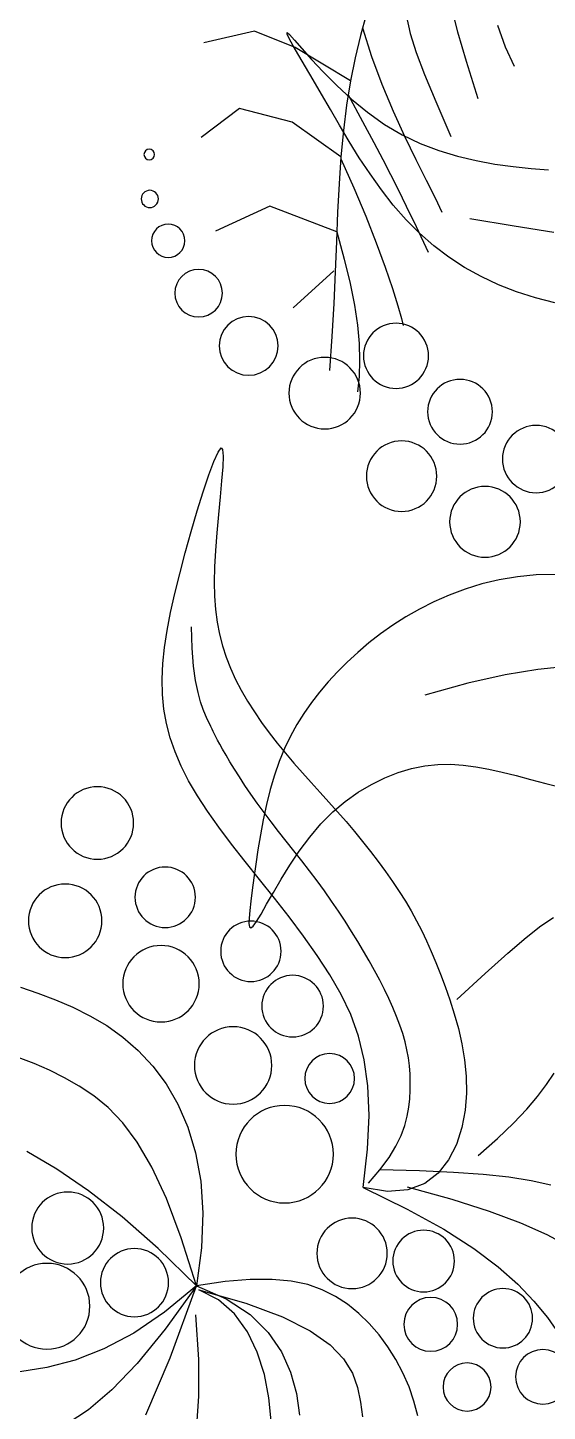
# Model space of a CAD drawing. Header units: millimetres. Extents: x -1030105 to 906887, y -616134 to 1220667.
# Drawn here: x -72852 to -72234, y 542942 to 544585 of the extents above; entities that cross this region are included whole.
import ezdxf

# ---------------------------------------------------------------- set-up
doc = ezdxf.new("R2010")
doc.units = ezdxf.units.MM
doc.header["$MEASUREMENT"] = 0
doc.layers.add('A-Furniture', color=143, linetype='Continuous')
doc.layers.add('A-Tree', color=98, linetype='Continuous')

# ---------------------------------------------------------------- blocks, each defined once
blk = doc.blocks.new('CAY8')
at = {"color": 0, "linetype": 'ByBlock'}
for p, q in [((-272.64, 308.87), (-259.72, 333.27)), ((-230.99, 306), (-210.88, 321.79)), ((-269.77, 285.9), (-272.64, 308.87)), ((-230.99, 277.29), (-230.99, 306)), ((-185.02, 277.29), (-164.91, 301.69)), ((248.72, 298.93), (249.42, 289.24)), ((-275.46, 291.78), (-276.22, 291.99)), ((-276.22, 291.99), (-275.57, 290.51)), ((-275.57, 290.51), (-273.44, 287.2)), ((-273.44, 290.06), (-275.46, 291.78)), ((-270.29, 287.04), (-273.44, 290.06)), ((-273.44, 287.2), (-270.09, 282.21)), ((-266.18, 282.92), (-270.29, 287.04)), ((-260.07, 253), (-269.77, 285.9)), ((249.42, 289.24), (250.42, 279.4)), ((285.95, 281.6), (285.06, 290.56)), ((-270.09, 282.21), (-265.84, 275.77)), ((-261.23, 277.9), (-266.18, 282.92)), ((250.42, 279.4), (251.88, 269.47)), ((287.28, 272.82), (285.95, 281.6)), ((-265.84, 275.77), (-261.02, 268.1)), ((-255.59, 272.19), (-261.23, 277.9)), ((-249.4, 265.97), (-255.59, 272.19)), ((-219.95, 247.56), (-230.99, 277.29)), ((-180.93, 239.47), (-185.02, 277.29)), ((-46.72, 271.25), (-52.02, 270.41)), ((-39.14, 271.99), (-46.72, 271.25)), ((-29.8, 272.59), (-39.14, 271.99)), ((-19.18, 273.06), (-29.8, 272.59)), ((-7.78, 273.39), (-19.18, 273.06)), ((3.92, 273.56), (-7.78, 273.39)), ((15.4, 273.55), (3.92, 273.56)), ((26.27, 273.37), (15.4, 273.55)), ((36.49, 272.96), (26.27, 273.37)), ((46.11, 272.28), (36.49, 272.96)), ((55.17, 271.29), (46.11, 272.28)), ((63.73, 269.93), (55.17, 271.29)), ((289.1, 264.13), (287.28, 272.82)), ((336.93, 255.6), (332.02, 273.3)), ((-261.02, 268.1), (-255.94, 259.43)), ((-242.82, 259.41), (-249.4, 265.97)), ((-52.02, 270.41), (-54.57, 269.45)), ((-54.57, 269.45), (-54.03, 268.41)), ((-54.03, 268.41), (-50.73, 267.27)), ((-50.73, 267.27), (-45.19, 266.03)), ((-45.19, 266.03), (-37.91, 264.7)), ((-37.91, 264.7), (-29.38, 263.28)), ((71.84, 268.17), (63.73, 269.93)), ((79.53, 265.95), (71.84, 268.17)), ((86.88, 263.24), (79.53, 265.95)), ((251.88, 269.47), (253.93, 259.52)), ((291.43, 255.45), (289.1, 264.13)), ((-255.94, 259.43), (-250.94, 249.99)), ((-235.96, 252.57), (-242.82, 259.41)), ((-29.38, 263.28), (-20.12, 261.76)), ((-20.12, 261.76), (-10.62, 260.15)), ((-10.62, 260.15), (-1.4, 258.44)), ((-1.4, 258.44), (7.15, 256.63)), ((7.15, 256.63), (15, 254.69)), ((51.88, 257.04), (41.09, 260.35)), ((60.77, 253.86), (51.88, 257.04)), ((93.91, 259.98), (86.88, 263.24)), ((100.71, 256.14), (93.91, 259.98)), ((253.93, 259.52), (256.73, 249.58)), ((-296.12, 253.86), (-284.64, 254.07)), ((-288.91, 253.99), (-275.49, 245.56)), ((-284.64, 254.07), (-272.61, 253.79)), ((-272.61, 253.79), (-260.07, 253)), ((-260.07, 253), (-247.08, 251.69)), ((-252.62, 252.25), (-240.98, 241.31)), ((-250.94, 249.99), (-246.34, 240)), ((-247.08, 251.69), (-233.7, 249.88)), ((-228.97, 245.44), (-235.96, 252.57)), ((-233.7, 249.88), (-219.95, 247.56)), ((-160.61, 235.66), (-136.19, 251.45)), ((15, 254.69), (22.23, 252.59)), ((22.23, 252.59), (28.92, 250.3)), ((28.92, 250.3), (35.15, 247.77)), ((67.98, 250.85), (60.77, 253.86)), ((73.73, 248.04), (67.98, 250.85)), ((107.32, 251.7), (100.71, 256.14)), ((113.82, 246.6), (107.32, 251.7)), ((256.73, 249.58), (260.44, 239.73)), ((294.41, 246.68), (291.43, 255.45)), ((343.69, 236.44), (336.93, 255.6)), ((-275.49, 245.56), (-262.61, 236.47)), ((-221.98, 238.02), (-228.97, 245.44)), ((-219.95, 247.56), (-205.79, 244.81)), ((-218.94, 247.36), (-205.81, 236.66)), ((-205.79, 244.81), (-191.17, 241.73)), ((35.15, 247.77), (40.98, 244.98)), ((40.98, 244.98), (46.51, 241.89)), ((46.51, 241.89), (51.81, 238.46)), ((78.24, 245.45), (73.73, 248.04)), ((81.71, 243.13), (78.24, 245.45)), ((84.37, 241.09), (81.71, 243.13)), ((120.27, 240.83), (113.82, 246.6)), ((298.49, 237.65), (294.41, 246.68)), ((439.88, 233.76), (445.8, 247.11)), ((-262.61, 236.47), (-250.42, 227.07)), ((-246.34, 240), (-242.46, 229.69)), ((-240.98, 241.31), (-231.81, 232.73)), ((-215.1, 230.33), (-221.98, 238.02)), ((-205.81, 236.66), (-192.93, 226.74)), ((-191.17, 241.73), (-176.02, 238.39)), ((-180.93, 239.47), (-168.07, 232.01)), ((-176.02, 238.39), (-160.28, 234.91)), ((-160.28, 234.91), (-143.89, 231.36)), ((51.81, 238.46), (56.94, 234.68)), ((56.94, 234.68), (61.91, 230.57)), ((86.43, 239.38), (84.37, 241.09)), ((88.08, 237.99), (86.43, 239.38)), ((89.44, 236.86), (88.08, 237.99)), ((90.62, 235.88), (89.44, 236.86)), ((91.72, 234.96), (90.62, 235.88)), ((92.83, 233.99), (91.72, 234.96)), ((126.72, 234.35), (120.27, 240.83)), ((260.44, 239.73), (265.19, 230.02)), ((304.25, 228.2), (298.49, 237.65)), ((352.57, 215.65), (343.69, 236.44)), ((-301.26, 233.44), (-292.46, 228.77)), ((-292.46, 228.77), (-283.56, 223.12)), ((-242.46, 229.69), (-239.57, 219.24)), ((-231.81, 232.73), (-224.3, 225.78)), ((-208.49, 222.37), (-215.1, 230.33)), ((-168.07, 232.01), (-156.4, 225.72)), ((-143.89, 231.36), (-126.79, 227.83)), ((-126.79, 227.83), (-108.92, 224.42)), ((61.91, 230.57), (66.75, 226.15)), ((94.07, 232.88), (92.83, 233.99)), ((95.52, 231.52), (94.07, 232.88)), ((97.29, 229.83), (95.52, 231.52)), ((99.46, 227.72), (97.29, 229.83)), ((102, 225.2), (99.46, 227.72)), ((133.26, 227.12), (126.72, 234.35)), ((265.19, 230.02), (271.15, 220.5)), ((312.24, 218.15), (304.25, 228.2)), ((432.23, 220.41), (439.88, 233.76)), ((-283.56, 223.12), (-273.46, 215.87)), ((-250.42, 227.07), (-239.08, 217.74)), ((-224.3, 225.78), (-217.63, 219.73)), ((-202.26, 214.15), (-208.49, 222.37)), ((-192.93, 226.74), (-180.68, 217.76)), ((-156.4, 225.72), (-145.75, 220.5)), ((-145.75, 220.5), (-135.94, 216.26)), ((66.75, 226.15), (71.44, 221.46)), ((71.44, 221.46), (75.99, 216.52)), ((104.87, 222.28), (102, 225.2)), ((108.02, 219), (104.87, 222.28)), ((139.94, 219.11), (133.26, 227.12)), ((271.15, 220.5), (278.45, 211.25)), ((422.53, 207.14), (432.23, 220.41)), ((-273.46, 215.87), (-261.09, 206.39)), ((-239.57, 219.24), (-237.62, 208.76)), ((-239.08, 217.74), (-228.75, 208.83)), ((-217.63, 219.73), (-210.98, 213.84)), ((-210.98, 213.84), (-203.55, 207.4)), ((-196.55, 205.68), (-202.26, 214.15)), ((-180.68, 217.76), (-169.43, 209.89)), ((-135.94, 216.26), (-126.82, 212.9)), ((-126.82, 212.9), (-118.21, 210.33)), ((75.99, 216.52), (80.4, 211.38)), ((111.39, 215.37), (108.02, 219)), ((114.94, 211.43), (111.39, 215.37)), ((146.81, 210.33), (139.94, 219.11)), ((323.03, 207.31), (312.24, 218.15)), ((363.85, 193.01), (352.57, 215.65)), ((455.83, 206.74), (465.97, 215.68)), ((-310.83, 211.13), (-299.75, 204.73)), ((-261.09, 206.39), (-245.35, 194.04)), ((-237.62, 208.76), (-236.5, 198.3)), ((-228.75, 208.83), (-219.58, 200.72)), ((-203.55, 207.4), (-194.5, 199.65)), ((-191.47, 196.95), (-196.55, 205.68)), ((-169.43, 209.89), (-159.56, 203.29)), ((-118.21, 210.33), (-109.94, 208.46)), ((-109.94, 208.46), (-101.83, 207.18)), ((80.4, 211.38), (84.69, 206.05)), ((84.69, 206.05), (88.84, 200.58)), ((118.63, 207.19), (114.94, 211.43)), ((122.39, 202.69), (118.63, 207.19)), ((153.88, 200.93), (146.81, 210.33)), ((278.45, 211.25), (287.23, 202.43)), ((337.17, 195.51), (323.03, 207.31)), ((410.43, 193.99), (422.53, 207.14)), ((442.56, 197.54), (455.83, 206.74)), ((-299.75, 204.73), (-285.96, 196.35)), ((-236.5, 198.3), (-236.12, 187.94)), ((-219.58, 200.72), (-211.72, 193.77)), ((-194.5, 199.65), (-183.03, 189.89)), ((-159.56, 203.29), (-151.44, 198.12)), ((-151.44, 198.12), (-145.45, 194.55)), ((88.84, 200.58), (92.88, 194.99)), ((126.21, 197.94), (122.39, 202.69)), ((130.05, 192.99), (126.21, 197.94)), ((161.15, 191.1), (153.88, 200.93)), ((287.23, 202.43), (297.6, 194.21)), ((-285.96, 196.35), (-268.33, 185.42)), ((-211.72, 193.77), (-205.33, 188.34)), ((-187.04, 187.97), (-191.47, 196.95)), ((-145.45, 194.55), (-141.97, 192.74)), ((63.52, 188.52), (70.07, 190.93)), ((70.07, 190.93), (76.74, 193)), ((76.74, 193), (83.59, 194.73)), ((83.59, 194.73), (90.67, 196.09)), ((90.67, 196.09), (98, 197.07)), ((92.88, 194.99), (96.82, 189.31)), ((98, 197.07), (105.64, 197.67)), ((105.64, 197.67), (113.6, 197.88)), ((113.6, 197.88), (121.77, 197.76)), ((121.77, 197.76), (130.02, 197.35)), ((130.02, 197.35), (138.21, 196.74)), ((133.94, 187.88), (130.05, 192.99)), ((138.21, 196.74), (146.19, 195.97)), ((146.19, 195.97), (153.84, 195.12)), ((153.84, 195.12), (161.01, 194.24)), ((161.01, 194.24), (167.57, 193.4)), ((168.62, 181.03), (161.15, 191.1)), ((167.57, 193.4), (173.38, 192.65)), ((173.38, 192.65), (178.33, 191.95)), ((178.33, 191.95), (182.28, 191.28)), ((182.28, 191.28), (185.12, 190.6)), ((185.12, 190.6), (186.74, 189.87)), ((297.6, 194.21), (309.7, 186.77)), ((355.24, 182.58), (337.17, 195.51)), ((377.78, 168.33), (363.85, 193.01)), ((395.63, 181.04), (410.43, 193.99)), ((425.55, 188.08), (442.56, 197.54)), ((-308.55, 185.23), (-298.6, 178.39)), ((-236.12, 187.94), (-236.37, 177.72)), ((-183.26, 178.74), (-187.04, 187.97)), ((50.65, 182.73), (57.06, 185.78)), ((57.06, 185.78), (63.52, 188.52)), ((96.82, 189.31), (100.69, 183.56)), ((100.69, 183.56), (104.5, 177.77)), ((137.87, 182.66), (133.94, 187.88)), ((172.83, 184.14), (165.88, 182.3)), ((178.65, 185.69), (172.83, 184.14)), ((183.06, 187), (178.65, 185.69)), ((185.83, 188.11), (183.06, 187)), ((187.02, 189.05), (185.83, 188.11)), ((186.74, 189.87), (187.02, 189.05)), ((309.7, 186.77), (323.65, 180.28)), ((404.16, 178.35), (425.55, 188.08)), ((-298.6, 178.39), (-289.88, 171.07)), ((-236.37, 177.72), (-237.13, 167.71)), ((-180.13, 169.26), (-183.26, 178.74)), ((37.86, 175.71), (44.24, 179.38)), ((44.24, 179.38), (50.65, 182.73)), ((104.5, 177.77), (108.29, 171.96)), ((141.85, 177.36), (137.87, 182.66)), ((149.76, 177.59), (141.16, 174.62)), ((145.87, 172.04), (141.85, 177.36)), ((158.1, 180.13), (149.76, 177.59)), ((165.88, 182.3), (158.1, 180.13)), ((176.29, 170.92), (168.62, 181.03)), ((323.65, 180.28), (339.56, 174.93)), ((377.78, 168.33), (355.24, 182.58)), ((377.78, 168.33), (395.63, 181.04)), ((377.78, 168.33), (404.16, 178.35)), ((450.72, 176.72), (418.2, 171.94)), ((-207.95, 149.37), (-205.62, 173.13)), ((-177.65, 159.53), (-180.13, 169.26)), ((25.22, 167.33), (31.51, 171.69)), ((31.51, 171.69), (37.86, 175.71)), ((108.29, 171.96), (112.08, 166.15)), ((132.59, 171.19), (124.33, 167.26)), ((141.16, 174.62), (132.59, 171.19)), ((149.94, 166.74), (145.87, 172.04)), ((184.14, 160.95), (176.29, 170.92)), ((339.56, 174.93), (357.56, 170.89)), ((357.56, 170.89), (377.78, 168.33)), ((418.2, 171.94), (377.78, 168.33)), ((-237.13, 167.71), (-238.31, 157.98)), ((12.88, 157.45), (19, 162.58)), ((19, 162.58), (25.22, 167.33)), ((116.62, 162.79), (109.53, 157.85)), ((112.08, 166.15), (115.89, 160.38)), ((124.33, 167.26), (116.62, 162.79)), ((154.05, 161.5), (149.94, 166.74)), ((158.22, 156.36), (154.05, 161.5)), ((371.68, 154.15), (377.78, 168.33)), ((377.78, 168.33), (380.43, 151.21)), ((379.5, 166.44), (379.95, 140.57)), ((381.86, 155.09), (379.5, 166.44)), ((392.66, 164.87), (415.26, 157.28)), ((-238.31, 157.98), (-239.79, 148.59)), ((-175.83, 149.55), (-177.65, 159.53)), ((6.87, 151.9), (12.88, 157.45)), ((109.53, 157.85), (103.06, 152.49)), ((115.89, 160.38), (119.74, 154.67)), ((119.74, 154.67), (123.67, 149.03)), ((162.43, 151.33), (158.22, 156.36)), ((192.19, 151.32), (184.14, 160.95)), ((367.18, 141.58), (371.68, 154.15)), ((386.97, 144.92), (381.86, 155.09)), ((415.26, 157.28), (434, 152.18)), ((-239.79, 148.59), (-241.49, 139.57)), ((-210.11, 128.31), (-207.95, 149.37)), ((-174.65, 139.32), (-175.83, 149.55)), ((1, 145.92), (6.87, 151.9)), ((97.23, 146.79), (92.05, 140.81)), ((103.06, 152.49), (97.23, 146.79)), ((123.67, 149.03), (127.65, 143.5)), ((166.68, 146.42), (162.43, 151.33)), ((200.42, 142.22), (192.19, 151.32)), ((380.43, 151.21), (385.23, 136.95)), ((434, 152.18), (449.36, 149.22)), ((-174.12, 128.84), (-174.65, 139.32)), ((-10.23, 132.6), (-4.73, 139.49)), ((-4.73, 139.49), (1, 145.92)), ((92.05, 140.81), (87.54, 134.62)), ((127.65, 143.5), (131.69, 138.08)), ((170.94, 141.63), (166.68, 146.42)), ((175.21, 136.98), (170.94, 141.63)), ((208.9, 133.8), (200.42, 142.22)), ((364.16, 130.41), (367.18, 141.58)), ((379.95, 140.57), (381.95, 119.99)), ((394.35, 135.93), (386.97, 144.92)), ((-15.47, 125.23), (-10.23, 132.6)), ((87.54, 134.62), (83.7, 128.3)), ((131.69, 138.08), (135.78, 132.81)), ((135.78, 132.81), (139.91, 127.69)), ((179.48, 132.46), (175.21, 136.98)), ((183.73, 128.09), (179.48, 132.46)), ((217.93, 126.12), (208.9, 133.8)), ((385.23, 136.95), (391.85, 125.25)), ((403.52, 128.11), (394.35, 135.93)), ((-174.22, 118.11), (-174.12, 128.84)), ((-20.36, 117.37), (-15.47, 125.23)), ((32.39, 111.14), (44.24, 131.51)), ((83.7, 128.3), (80.55, 121.91)), ((139.91, 127.69), (144.07, 122.75)), ((187.96, 123.87), (183.73, 128.09)), ((227.9, 119.19), (217.93, 126.12)), ((362.49, 120.44), (364.16, 130.41)), ((391.85, 125.25), (399.97, 115.81)), ((413.97, 121.45), (403.52, 128.11)), ((-24.86, 109.02), (-20.36, 117.37)), ((80.55, 121.91), (78.08, 115.5)), ((144.07, 122.75), (148.25, 118.02)), ((148.25, 118.02), (152.45, 113.5)), ((192.16, 119.81), (187.96, 123.87)), ((196.32, 115.92), (192.16, 119.81)), ((239.18, 113.02), (227.9, 119.19)), ((362.04, 111.46), (362.49, 120.44)), ((381.95, 119.99), (385.29, 103.99)), ((425.21, 115.96), (413.97, 121.45)), ((23.05, 93.06), (32.39, 111.14)), ((78.08, 115.5), (76.23, 109.03)), ((152.45, 113.5), (156.67, 109.21)), ((200.45, 112.22), (196.32, 115.92)), ((204.54, 108.71), (200.45, 112.22)), ((252.13, 107.61), (239.18, 113.02)), ((362.68, 103.28), (362.04, 111.46)), ((399.97, 115.81), (409.24, 108.32)), ((436.77, 111.63), (425.21, 115.96)), ((-28.89, 100.15), (-24.86, 109.02)), ((76.23, 109.03), (74.9, 102.45)), ((156.67, 109.21), (160.95, 105.11)), ((160.95, 105.11), (165.33, 101.14)), ((208.6, 105.41), (204.54, 108.71)), ((212.62, 102.34), (208.6, 105.41)), ((267.13, 103), (252.13, 107.61)), ((284.56, 99.18), (267.13, 103)), ((364.28, 95.67), (362.68, 103.28)), ((385.29, 103.99), (389.77, 91.89)), ((409.24, 108.32), (419.33, 102.49)), ((-32.39, 90.76), (-28.89, 100.15)), ((74.01, 95.7), (73.47, 88.72)), ((74.9, 102.45), (74.01, 95.7)), ((165.33, 101.14), (169.88, 97.26)), ((169.88, 97.26), (174.65, 93.41)), ((216.61, 99.5), (212.62, 102.34)), ((220.56, 96.91), (216.61, 99.5)), ((224.48, 94.59), (220.56, 96.91)), ((304.78, 96.18), (284.56, 99.18)), ((303.5, 83.23), (304.78, 96.18)), ((304.78, 96.18), (309.8, 70.74)), ((366.71, 88.45), (364.28, 95.67)), ((419.33, 102.49), (429.92, 98.01)), ((-35.31, 80.83), (-32.39, 90.76)), ((15.85, 77.03), (23.05, 93.06)), ((73.47, 88.72), (73.19, 81.47)), ((174.65, 93.41), (179.68, 89.55)), ((179.68, 89.55), (185.03, 85.62)), ((228.39, 92.51), (224.48, 94.59)), ((232.31, 90.66), (228.39, 92.51)), ((236.27, 89.04), (232.31, 90.66)), ((240.29, 87.62), (236.27, 89.04)), ((293.47, 90.05), (285.92, 87.08)), ((288.61, 69.73), (293.47, 90.05)), ((301.86, 94.11), (293.47, 90.05)), ((369.86, 81.44), (366.71, 88.45)), ((389.77, 91.89), (395.19, 82.99)), ((73.19, 81.47), (73.09, 73.87)), ((185.03, 85.62), (190.75, 81.57)), ((190.75, 81.57), (196.88, 77.38)), ((244.4, 86.4), (240.29, 87.62)), ((248.62, 85.35), (244.4, 86.4)), ((252.97, 84.46), (248.62, 85.35)), ((257.49, 83.75), (252.97, 84.46)), ((262.27, 83.32), (257.49, 83.75)), ((267.4, 83.31), (262.27, 83.32)), ((272.99, 83.84), (267.4, 83.31)), ((279.13, 85.06), (272.99, 83.84)), ((285.92, 87.08), (279.13, 85.06)), ((299.89, 73.02), (303.5, 83.23)), ((373.66, 74.65), (369.86, 81.44)), ((395.19, 82.99), (401.34, 76.57)), ((10.44, 62.79), (15.85, 77.03)), ((73.09, 73.87), (73.07, 65.89)), ((195.87, 73.77), (178.66, 62.9)), ((196.88, 77.38), (203.44, 73.16)), ((298.38, 73.77), (298.74, 49.32)), ((378.05, 68.14), (373.66, 74.65)), ((401.34, 76.57), (408.02, 71.96)), ((203.44, 73.16), (210.4, 69.04)), ((210.4, 69.04), (217.78, 65.14)), ((284.74, 51.98), (288.61, 69.73)), ((294.37, 65.29), (299.89, 73.02)), ((309.8, 70.74), (315.22, 49.29)), ((383, 61.94), (378.05, 68.14)), ((408.02, 71.96), (415.03, 68.44)), ((415.03, 68.44), (422.2, 65.43)), ((73.07, 65.89), (73.06, 57.47)), ((178.66, 62.9), (165.09, 54.03)), ((217.78, 65.14), (225.58, 61.62)), ((225.58, 61.62), (233.78, 58.59)), ((279.08, 56.2), (287.3, 59.77)), ((287.3, 59.77), (294.37, 65.29)), ((388.45, 56.1), (383, 61.94)), ((73.06, 57.47), (72.99, 48.71)), ((165.09, 54.03), (154.62, 46.76)), ((233.78, 58.59), (242.38, 56.19)), ((242.38, 56.19), (251.39, 54.57)), ((251.39, 54.57), (260.74, 53.86)), ((260.74, 53.86), (270.1, 54.32)), ((270.1, 54.32), (279.08, 56.2)), ((281.8, 36.49), (284.74, 51.98)), ((394.34, 50.67), (388.45, 56.1)), ((154.62, 46.76), (146.68, 40.69)), ((298.74, 49.32), (299.82, 28.47)), ((315.22, 49.29), (320.99, 31.33)), ((400.64, 45.7), (394.34, 50.67)), ((407.29, 41.23), (400.64, 45.7)), ((146.68, 40.69), (140.72, 35.43)), ((272.75, 41.76), (261.45, 34.15)), ((414.25, 37.3), (407.29, 41.23)), ((261.45, 34.15), (251.45, 27.99)), ((279.74, 22.95), (281.8, 36.49)), ((320.99, 31.33), (327.04, 16.35)), ((242.54, 23.09), (234.51, 19.25)), ((251.45, 27.99), (242.54, 23.09)), ((278.5, 11.07), (279.74, 22.95)), ((299.82, 28.47), (301.57, 10.79)), ((227.15, 16.27), (220.27, 13.96)), ((234.51, 19.25), (227.15, 16.27)), ((327.04, 16.35), (333.33, 3.85)), ((278.03, 0.54), (278.5, 11.07)), ((301.57, 10.79), (303.95, -4.16)), ((333.33, 3.85), (339.81, -6.68)), ((303.95, -4.16), (306.91, -16.82)), ((339.81, -6.68), (346.41, -15.75)), ((346.41, -15.75), (353.1, -23.87))]:
    blk.add_line(p, q, dxfattribs=at)
for centre, radius in [((-195.13, 346.05), 2.82), ((-172.43, 339.75), 4.55), ((-153.51, 324.62), 8.82), ((-130.8, 301.93), 12.61), ((154.22, 281.86), 19.21), ((208.68, 285.06), 19.47), ((-110.62, 269.16), 15.59), ((408.51, 242.06), 22.72), ((365.63, 242.06), 19.07), ((183.05, 237.04), 16.01), ((-96.75, 223.79), 18.95), ((227.9, 227.44), 20.25), ((384.55, 200.47), 18.05), ((-125.54, 192.34), 17.25), ((199.07, 185.82), 16.01), ((259.93, 179.42), 20.51), ((-64.67, 173.13), 18.67), ((-105.58, 151.95), 17.15), ((221.49, 157.01), 16.32), ((298.38, 141), 25.83), ((-52.61, 124.22), 18.74), ((253.53, 128.2), 13.2), ((-91.71, 106.57), 17.83), ((340.02, 92.98), 18.67), ((334.23, 55.29), 16.32), ((365.68, 43.07), 14.26), ((352.76, 6.91), 15.71), ((392.82, 15.95), 12.72), ((377.31, -21.5), 14.44)]:
    blk.add_circle(centre, radius, dxfattribs=at)
blk = doc.blocks.new('CÂY')
at = {"layer": 'A-Tree', "color": 8, "ltscale": 10, "xscale": -2.242546808719635, "yscale": 2.242546808719636, "zscale": 2.242546808719635, "rotation": 75.15063776577564}
blk.add_blockref('CAY8', (17124.3, 34701.5), dxfattribs=at)
blk = doc.blocks.new('BỐ TRÍ LAY OUT')
at = {"layer": 'A-Furniture', "color": 3}
blk.add_blockref('CÂY', (4286.8, 4469.3), dxfattribs=at)
blk = doc.blocks.new('KIẾN TRÚC')
h = blk.add_hatch(color=9)
h.dxf.hatch_style = 1
edge = h.paths.add_edge_path(flags=16)
edge.add_line((62282, 27412), (55232.8, 27412))
edge.add_arc((32545.5, 30716.7), 22926.7, 284.53695, 351.71258, ccw=False)
edge.add_line((38300.2, 8523.9), (13217.5, 8523.9))
edge.add_arc((23753.1, 24110.8), 18813.6, 227.76772, 235.9443, ccw=False)
edge.add_arc((7788.8, 12733.4), 4187, 236.059, 322.4361, ccw=False)
edge.add_arc((13873.6, 18503.3), 12505.3, 190.83274, 227.66057, ccw=False)
edge.add_arc((25477.5, 20792.2), 24332.7, 180.68322, 190.99113, ccw=False)
edge.add_arc((3282.9, 20557.2), 2137.1, 101.0808, 181.4794, ccw=False)
edge.add_line((2872.2, 22654.5), (4986.1, 23013.1))
edge.add_arc((28039.7, 24288.4), 23088.9, 153.20143, 183.1663, ccw=False)
edge.add_arc((10232.3, 40544.6), 6483.1, 182.84011, 244.39627, ccw=False)
edge.add_arc((-6425, 39970.9), 10185.3, 1.42081, 26.70696)
edge.add_arc((10590.6, 49414.3), 9292.7, 144.71332, 211.57549, ccw=False)
edge.add_arc((-12326.2, 64090.2), 17935.6, 328.73754, 356.18995)
edge.add_arc((16735.3, 62308.6), 11181, 84.12439, 176.97619, ccw=False)
edge.add_arc((20709, 99752.5), 26473.2, 263.86537, 288.48696)
edge.add_arc((35667.4, 54479.7), 21207.1, 73.35107, 108.03024, ccw=False)
edge.add_arc((44765.5, 84516.2), 10177.4, 252.72587, 285.71301)
edge.add_arc((49659, 68416), 6655.6, 49.49954, 108.73112, ccw=False)
edge.add_arc((48035, 66009.8), 9545.5, -2.32883, 51.46764, ccw=False)
edge.add_line((57572.7, 65622), (49483.5, 65623.9))
edge.add_line((49483.5, 65623.9), (62282, 65623.9))
edge.add_line((62282, 65623.9), (62282, 27412))
h.paths.add_polyline_path([(0, 77895.5), (64428.5, 77895.5), (64428.5, -0.6), (-1.8, 0.6)])

msp = doc.modelspace()

# ---------------------------------------------------------------- block references
at = {"color": 3}
for name, p in [('KIẾN TRÚC', (-106778.5, 495876.5)), ('BỐ TRÍ LAY OUT', (-93480.293, 504642.113))]:
    msp.add_blockref(name, p, dxfattribs=at)

doc.saveas('drawing.dxf')
